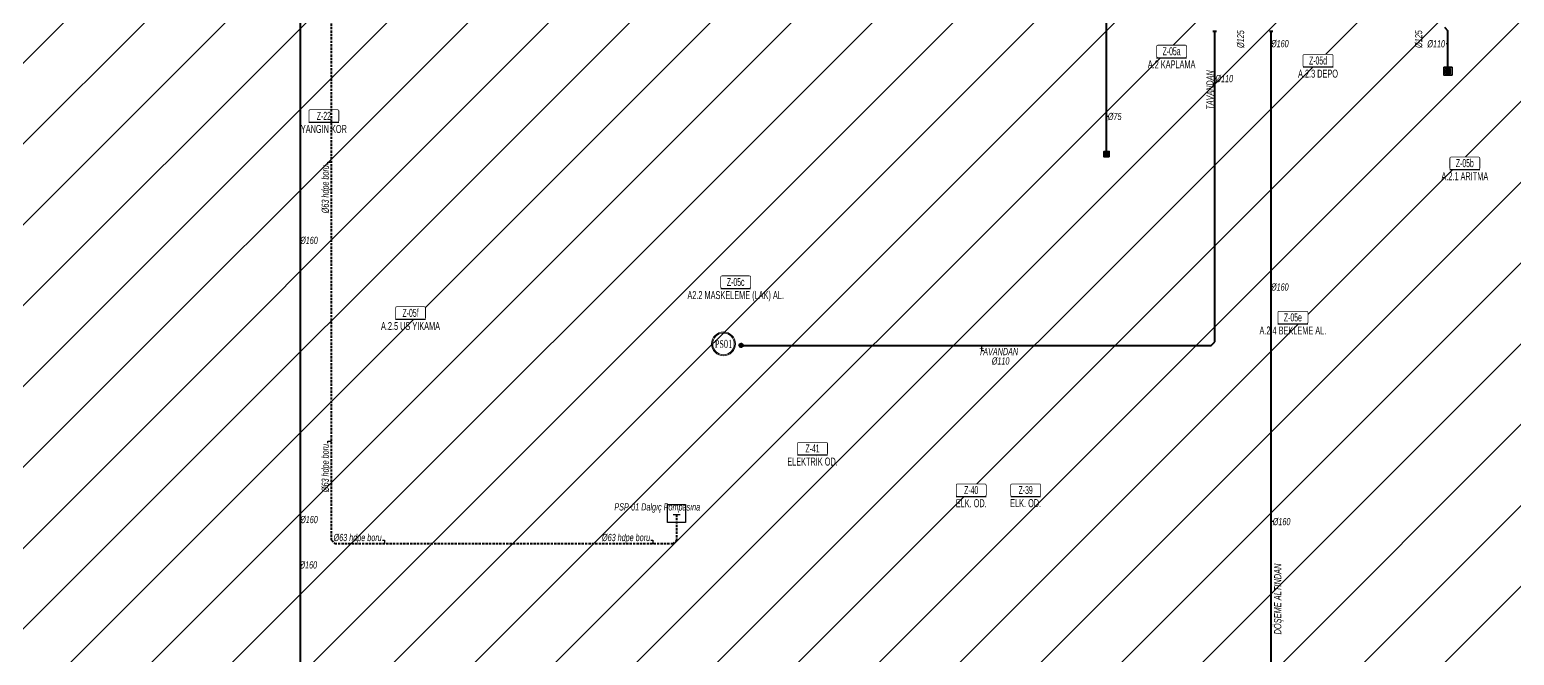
# Model space of a CAD drawing. Header units: centimetres. Extents: x 372964 to 529194, y 28783 to 59011.
# Drawn here: x 483143 to 487266, y 54693 to 56431 of the extents above; entities that cross this region are included whole.
import ezdxf
from ezdxf.enums import TextEntityAlignment as Align

# ---------------------------------------------------------------- set-up
doc = ezdxf.new("R2010")
doc.units = ezdxf.units.CM
doc.linetypes.add('DASHED2', pattern=[9.525, 6.35, -3.175])
doc.layers.get('0').update_dxf_attribs({"lineweight": 9})
for name, color, linetype in [('-M-MAHAL-DEBILER', 7, 'Continuous'), ('-M-MAHAL-ETIKET-NOT', 7, 'Continuous'), ('-M-MAHAL-ETIKET-NOTM', 7, 'Continuous'), ('-M-MAHAL-ETK-', 7, 'Continuous'), ('-M-MAHAL-HAVA-DEGISIM', 7, 'Continuous'), ('-M-MAHAL-NO', 7, 'Continuous'), ('-M-MAHAL-NOM', 7, 'Continuous')]:
    doc.layers.add(name, color=color, linetype=linetype)
for name, color, linetype, lineweight in [('0-KRCN-SHT-PİSSU-BORU', 220, 'PISSU_LINE50', 40), ('0-KRCN-SHT-SÜZGEÇBANYO', 171, 'Continuous', 35), ('0-KRCN-SHT-YAZI-KOLADI-PİSSU', 1, 'Continuous', 35), ('0-KRCN-SHT-YAZI-ÇAP-PİSSU', 41, 'Continuous', 30), ('0-MEK-IST-06CIHAZ', 32, 'Continuous', 30)]:
    doc.layers.add(name, color=color, linetype=linetype, lineweight=lineweight)
doc.styles.add('-M-ISSO-TEXT-TTF', font='ARIALN.TTF')
doc.styles.add('-M-MHLETK-NOT', font='romans.shx', dxfattribs={"width": 0.7})
doc.styles.add('-M-MHLETK-TEXT', font='ARIALN.TTF', dxfattribs={"width": 0.7})
doc.styles.add('MUF', font='isocpeur.ttf')
doc.styles.add('YAZI', font='times.ttf')
doc.styles.add('ÇAP-2', font='ARIALNBI.TTF')
doc.linetypes.add('PISSU_LINE50', pattern='A,50,-10,["C",MUF,S=10,R=0,X=1,Y=-5],0', length=60)

# ---------------------------------------------------------------- blocks, each defined once
blk = doc.blocks.new('M-MHLETK-YNG')
at = {"layer": '-M-MAHAL-ETIKET-NOTM', "color": 3, "style": '-M-ISSO-TEXT-TTF', "width": 0.8, "flags": 8}
blk.add_attdef('MAH-ADI2', text='', height=1.11, dxfattribs=at).set_placement((0, -2.55), align=Align.MIDDLE_CENTER)
at = {"layer": '-M-MAHAL-HAVA-DEGISIM', "style": '-M-MHLETK-NOT', "width": 0.5, "flags": 8}
blk.add_attdef('HAVADEG', text='', height=0.6, dxfattribs=at).set_placement((0, 3.61), align=Align.MIDDLE_CENTER)
blk.add_wipeout([(-2.08, 1.74), (2.08, 1.74), (2.08, 0), (-2.08, 0)]).dxf.layer = '-M-MAHAL-ETK-'
at = {"layer": '-M-MAHAL-ETK-', "color": 0}
for p, q in [((-2.08, 0), (2.08, 0)), ((-1.16, 0), (-1.16, 0))]:
    blk.add_line(p, q, dxfattribs=at)
blk.add_lwpolyline([(-1.88, 1.74, 0.1, 0.1, 0), (1.88, 1.74, 0.1, 0.1, -0.414214), (2.08, 1.54, 0.1, 0.1, 0), (2.08, 0.2, 0.1, 0.1, -0.414214), (1.88, 0, 0.1, 0.1, 0), (-1.88, 0, 0.1, 0.1, -0.414214), (-2.08, 0.2, 0.1, 0.1, 0), (-2.08, 1.54, 0.1, 0.1, -0.414214)], format="xyseb", close=True, dxfattribs=at)
at = {"layer": '-M-MAHAL-DEBILER', "color": 4, "style": '-M-MHLETK-NOT', "width": 0.5, "flags": 8}
blk.add_attdef('DEBIS', text='', height=0.4, dxfattribs=at).set_placement((-2.17, 2.15), align=Align.MIDDLE_CENTER)
at = {"layer": '-M-MAHAL-DEBILER', "color": 191, "style": '-M-MHLETK-NOT', "width": 0.5, "flags": 8}
blk.add_attdef('DEBIR', text='', height=0.4, dxfattribs=at).set_placement((-1.61, 2.15), align=Align.MIDDLE_CENTER)
at = {"layer": '-M-MAHAL-DEBILER', "color": 31, "style": '-M-MHLETK-NOT', "width": 0.5, "flags": 8}
blk.add_attdef('DEBIF', text='', height=0.4, dxfattribs=at).set_placement((1.59, 2.15), align=Align.MIDDLE_CENTER)
at = {"layer": '-M-MAHAL-DEBILER', "color": 1, "style": '-M-MHLETK-NOT', "width": 0.5, "flags": 8}
blk.add_attdef('DEBIE', text='', height=0.4, dxfattribs=at).set_placement((2.32, 2.15), align=Align.MIDDLE_CENTER)
at = {"layer": '-M-MAHAL-ETIKET-NOT', "color": 3}
for tag, height, style, width, flags, p in [('KIS', 0.04, '-M-MHLETK-NOT', 0.5, 9, (-2.59, 1.62)), ('ALAN', 0.04, '-M-MHLETK-NOT', 0.5, 9, (-2.58, 1.56)), ('RH', 0.04, '-M-MHLETK-NOT', 0.5, 9, (-2.39, 1.62)), ('YUKSEKLIK', 0.04, '-M-MHLETK-NOT', 0.5, 9, (-2.32, 1.56)), ('YAZ', 0.04, '-M-MHLETK-NOT', 0.5, 9, (-2.18, 1.62)), ('MAH-ADI', 1.11, '-M-ISSO-TEXT-TTF', 0.8, 8, (0, -0.93))]:
    blk.add_attdef(tag, text='', height=height, dxfattribs=dict(at, style=style, width=width, flags=flags)).set_placement(p, align=Align.MIDDLE_CENTER)
at = {"layer": '-M-MAHAL-ETIKET-NOT', "color": 3, "style": '-M-MHLETK-NOT', "width": 0.5, "flags": 9}
for tag, p, height in [('HL', (-2.62, 1.49), 0.0286), ('KLKTR', (-2.62, 1.42), 0.04), ('RDY-BOY1', (-2.61, 1.37), 0.0286), ('RDY-BOY2', (-2.61, 1.32), 0.0286), ('RDY-BOY3', (-2.61, 1.27), 0.0286), ('RDY-BOY4', (-2.61, 1.22), 0.0286), ('KON-BOY1', (-2.61, 1.14), 0.0286), ('KON-BOY2', (-2.61, 1.09), 0.0286), ('KON-BOY3', (-2.61, 1.04), 0.0286), ('FCU-TIP1', (-2.61, 0.96), 0.0286), ('FCU-TIP2', (-2.61, 0.91), 0.0286), ('FCU-TIP3', (-2.61, 0.86), 0.0286), ('VRV-TIP1', (-2.61, 0.76), 0.0286), ('VRV-TIP2', (-2.61, 0.71), 0.0286), ('HLA', (-2.52, 1.49), 0.0286), ('FCU-ADET1', (-2.52, 0.96), 0.0286), ('FCU-ADET2', (-2.52, 0.91), 0.0286), ('FCU-ADET3', (-2.52, 0.86), 0.0286), ('VRV-ADET1', (-2.52, 0.76), 0.0286), ('VRV-ADET2', (-2.52, 0.71), 0.0286), ('RDY-TIP1', (-2.5, 1.37), 0.0286), ('RDY-TIP2', (-2.5, 1.32), 0.0286), ('RDY-TIP3', (-2.5, 1.27), 0.0286), ('RDY-TIP4', (-2.5, 1.22), 0.0286), ('KON-TIP1', (-2.5, 1.14), 0.0286), ('KON-TIP2', (-2.5, 1.09), 0.0286), ('KON-TIP3', (-2.5, 1.04), 0.0286), ('FCU-KAP1', (-2.4, 0.96), 0.0286), ('FCU-KAP2', (-2.4, 0.91), 0.0286), ('FCU-KAP3', (-2.4, 0.86), 0.0286), ('VRV-KAP1', (-2.4, 0.76), 0.0286), ('VRV-KAP2', (-2.4, 0.71), 0.0286), ('RDY-ADET1', (-2.39, 1.37), 0.0286), ('RDY-ADET2', (-2.39, 1.32), 0.0286), ('RDY-ADET3', (-2.39, 1.27), 0.0286), ('RDY-ADET4', (-2.39, 1.22), 0.0286), ('KON-ADET1', (-2.39, 1.14), 0.0286), ('KON-ADET2', (-2.39, 1.09), 0.0286), ('KON-ADET3', (-2.39, 1.04), 0.0286), ('FCU-DUY1', (-2.27, 0.96), 0.0286), ('FCU-DUY2', (-2.27, 0.91), 0.0286), ('FCU-DUY3', (-2.27, 0.86), 0.0286), ('VRV-DUY1', (-2.27, 0.76), 0.0286), ('VRV-DUY2', (-2.27, 0.71), 0.0286), ('RDY-ISI1', (-2.27, 1.37), 0.0286), ('RDY-ISI2', (-2.27, 1.32), 0.0286), ('RDY-ISI3', (-2.27, 1.27), 0.0286), ('RDY-ISI4', (-2.27, 1.22), 0.0286), ('KON-ISI1', (-2.27, 1.14), 0.0286), ('KON-ISI2', (-2.27, 1.09), 0.0286), ('KON-ISI3', (-2.27, 1.04), 0.0286), ('SHG', (-2.23, 1.49), 0.0286), ('AHU', (-2.23, 1.44), 0.0286), ('FCU-SOG1', (-2.15, 0.96), 0.0286), ('FCU-SOG2', (-2.15, 0.91), 0.0286), ('FCU-SOG3', (-2.15, 0.86), 0.0286), ('VRV-SOG1', (-2.15, 0.76), 0.0286), ('VRV-SOG2', (-2.15, 0.71), 0.0286), ('LHG', (-2.13, 1.49), 0.0286), ('RDY-BNP1', (-2.1, 1.37), 0.0286), ('RDY-BNP2', (-2.1, 1.32), 0.0286), ('RDY-BNP3', (-2.1, 1.27), 0.0286), ('RDY-BNP4', (-2.1, 1.22), 0.0286), ('KON-BNP1', (-2.1, 1.14), 0.0286), ('KON-BNP2', (-2.1, 1.09), 0.0286), ('KON-BNP3', (-2.1, 1.04), 0.0286), ('HG', (-2.04, 1.49), 0.0286), ('FCU-ISI1', (-2.04, 0.96), 0.0286), ('FCU-ISI2', (-2.04, 0.91), 0.0286), ('FCU-ISI3', (-2.04, 0.86), 0.0286), ('VRV-ISI1', (-2.04, 0.76), 0.0286), ('VRV-ISI2', (-2.04, 0.71), 0.0286), ('HGA', (-1.96, 1.49), 0.0286), ('EF', (-1.96, 1.44), 0.0286), ('RDY-BNK1', (-1.96, 1.37), 0.0286), ('RDY-BNK2', (-1.96, 1.32), 0.0286), ('RDY-BNK3', (-1.96, 1.27), 0.0286), ('RDY-BNK4', (-1.96, 1.22), 0.0286), ('KON-BNK1', (-1.96, 1.14), 0.0286), ('KON-BNK2', (-1.96, 1.09), 0.0286), ('KON-BNK3', (-1.96, 1.04), 0.0286), ('FCU-DEBI1', (-1.95, 0.96), 0.0286), ('FCU-DEBI2', (-1.95, 0.91), 0.0286), ('FCU-DEBI3', (-1.95, 0.86), 0.0286), ('VRV-DEBI1', (-1.95, 0.76), 0.0286), ('VRV-DEBI2', (-1.95, 0.71), 0.0286), ('FCU-BNP1', (-1.83, 0.96), 0.0286), ('FCU-BNP2', (-1.83, 0.91), 0.0286), ('FCU-BNP3', (-1.83, 0.86), 0.0286), ('VRV-BNP1', (-1.83, 0.76), 0.0286), ('VRV-BNP2', (-1.83, 0.71), 0.0286), ('FCU-BNK1', (-1.61, 0.96), 0.0286), ('FCU-BNK2', (-1.61, 0.91), 0.0286), ('FCU-BNK3', (-1.61, 0.86), 0.0286), ('VRV-BNK1', (-1.61, 0.76), 0.0286), ('VRV-BNK2', (-1.61, 0.71), 0.0286)]:
    blk.add_attdef(tag, p, '', height=height, dxfattribs=at)
at = {"layer": '-M-MAHAL-HAVA-DEGISIM', "style": '-M-MHLETK-NOT', "width": 0.5, "flags": 8}
blk.add_attdef('HAVA', text='', height=0.6, dxfattribs=at).set_placement((0, 2.4), align=Align.MIDDLE_CENTER)
at = {"layer": '-M-MAHAL-NO', "color": 7, "style": '-M-MHLETK-TEXT', "width": 0.6, "flags": 8}
blk.add_attdef('MAH-NO', text='', height=1.11, dxfattribs=at).set_placement((0, 0.89), align=Align.MIDDLE_CENTER)
at = {"layer": '-M-MAHAL-NOM', "color": 7, "style": '-M-MHLETK-TEXT', "width": 0.6, "flags": 8}
blk.add_attdef('MAH-NOM', text='', height=1.11, dxfattribs=at).set_placement((0, 0.89), align=Align.MIDDLE_CENTER)
blk = doc.blocks.new('0-MEK-SHT-SÜZGEÇ BANYO-1')
at = {"layer": '0-KRCN-SHT-SÜZGEÇBANYO', "color": 120, "lineweight": 20}
for p, q in [((-5, -4.5), (5, -4.5)), ((-5, -6.5), (5, -6.5)), ((-5, -8.5), (5, -8.5)), ((-5, -10.5), (5, -10.5))]:
    blk.add_line(p, q, dxfattribs=at)
at = {"layer": '0-KRCN-SHT-SÜZGEÇBANYO'}
blk.add_lwpolyline([(-7.5, 0), (7.5, 0), (7.5, -15), (-7.5, -15)], close=True, dxfattribs=at)
at = {"layer": '0-KRCN-SHT-SÜZGEÇBANYO', "color": 120, "lineweight": 20}
blk.add_lwpolyline([(-5, -2.5), (5, -2.5), (5, -12.5), (-5, -12.5)], close=True, dxfattribs=at)
at = {"layer": '0-KRCN-SHT-SÜZGEÇBANYO'}
blk.add_circle((0, -7.5), 3.5, dxfattribs=at)
blk = doc.blocks.new('A$C354C280E')
at = {"layer": '0-KRCN-SHT-YAZI-KOLADI-PİSSU', "color": 6, "lineweight": 20}
for radius in [22, 20]:
    blk.add_circle((0, 0), radius, dxfattribs=at)
at = {"layer": '0-KRCN-SHT-YAZI-KOLADI-PİSSU', "color": 6, "style": 'YAZI', "width": 0.7}
blk.add_text('PS', height=14, rotation=360, dxfattribs=at).set_placement((0.6, 0), align=Align.MIDDLE_RIGHT)
blk.add_attdef('99', text='', height=14, rotation=360, dxfattribs=at).set_placement((0.6, 0), align=Align.MIDDLE_LEFT)

msp = doc.modelspace()

# ---------------------------------------------------------------- hatches: boundary and pattern name
h = msp.add_hatch()
h.set_pattern_fill('ANSI31', color=8, scale=50, style=0)
h.paths.add_polyline_path([(475400, 51640), (498580, 51640), (498580, 57840), (475400, 57840)])
at = {"layer": '0-KRCN-SHT-PİSSU-BORU'}
h = msp.add_hatch(dxfattribs=at)
h.set_pattern_fill('ANSI37', color=256, scale=0.2, angle=180)
h.set_pattern_definition([(45, (481741.44084, 63959.4556), (-0.449012806, 0.449012806), []), (135, (481741.44084, 63959.4556), (-0.449012806, -0.449012806), [])])
h.paths.add_polyline_path([(485121.685, 55554.319, 1), (485115.685, 55554.319, 1)])
h.paths.add_polyline_path([(485123.685, 55554.319, 1), (485113.685, 55554.319, 1)])

# ---------------------------------------------------------------- linework, layer by layer
for p, q in [((486133.59, 56085.262), (486133.59, 56622.53)), ((486433.915, 55564.319), (486433.915, 56426.483)), ((485123.685, 55554.319), (486423.915, 55554.319)), ((486423.915, 55554.319), (486433.915, 55564.319))]:
    msp.add_line(p, q, dxfattribs=at)
at = {"layer": '0-KRCN-SHT-PİSSU-BORU', "color": 3}
msp.add_line((487071.557, 56437.954), (487081.557, 56427.954), dxfattribs=at)
at = {"layer": '0-KRCN-SHT-PİSSU-BORU', "color": 4}
for p, q in [((486428.915, 56426.483), (486438.915, 56426.483)), ((486585.572, 56426.483), (486595.572, 56426.483))]:
    msp.add_line(p, q, dxfattribs=at)
at = {"layer": '0-KRCN-SHT-PİSSU-BORU', "color": 2}
msp.add_line((487081.557, 56326.872), (487081.557, 56427.954), dxfattribs=at)
at = {"layer": '0-KRCN-SHT-PİSSU-BORU', "color": 1, "linetype": 'DASHED2'}
for p, q in [((484939.746, 55084.439), (484939.746, 55013.002)), ((483981.5, 55013.002), (483991.5, 55003.002)), ((484929.746, 55003.002), (483991.5, 55003.002)), ((484929.746, 55003.002), (484939.746, 55013.002))]:
    msp.add_line(p, q, dxfattribs=at)
at = {"layer": '0-KRCN-SHT-PİSSU-BORU'}
for radius in [5, 3]:
    msp.add_circle((485118.685, 55554.319), radius, dxfattribs=at)
at = {"layer": '0-KRCN-SHT-YAZI-ÇAP-PİSSU', "linetype": 'Continuous'}
for p, q in [((486595.928, 56392.463), (486590.582, 56392.463)), ((487081.557, 56391.495), (487076.211, 56391.495)), ((486439.262, 56295.497), (486433.915, 56295.497)), ((486138.936, 56190.066), (486133.59, 56190.066)), ((483971.377, 56056.884), (483971.377, 56062.769)), ((483971.377, 56062.769), (483981.5, 56062.769)), ((483900.185, 55845.668), (483894.839, 55845.668)), ((486595.928, 55716.496), (486590.582, 55716.496)), ((485787.359, 55539.428), (485787.359, 55554.319)), ((485792.706, 55539.428), (485787.359, 55539.428)), ((483971.377, 55282.458), (483971.377, 55288.343)), ((483971.377, 55288.343), (483981.5, 55288.343)), ((483900.185, 55070.256), (483894.839, 55070.256)), ((486595.928, 55065.039), (486590.582, 55065.039)), ((484122.8, 55013.125), (484128.684, 55013.125)), ((484128.684, 55013.125), (484128.684, 55003.002)), ((484868.203, 55013.125), (484874.088, 55013.125)), ((484874.088, 55013.125), (484874.088, 55003.002)), ((483900.023, 54944.553), (483894.839, 54944.553))]:
    msp.add_line(p, q, dxfattribs=at)
at = {"layer": '0-KRCN-SHT-YAZI-ÇAP-PİSSU', "color": 3, "linetype": 'Continuous'}
msp.add_line((484929.746, 55084.439), (484949.746, 55084.439), dxfattribs=at)
at = {"layer": '0-MEK-IST-06CIHAZ'}
msp.add_lwpolyline([(484914.746, 55112.563), (484964.746, 55112.563), (484964.746, 55062.563), (484914.746, 55062.563)], close=True, dxfattribs=at)

# ---------------------------------------------------------------- block references
at = {"layer": '0-KRCN-SHT-SÜZGEÇBANYO', "xscale": -1.5, "yscale": 1.5, "zscale": 1.5, "rotation": 270}
msp.add_blockref('0-MEK-SHT-SÜZGEÇ BANYO-1', (487092.807, 56315.622), dxfattribs=at)
at = {"layer": '0-KRCN-SHT-SÜZGEÇBANYO', "xscale": -1, "rotation": 270}
msp.add_blockref('0-MEK-SHT-SÜZGEÇ BANYO-1', (486141.09, 56085.262), dxfattribs=at)
at = {"layer": '0-KRCN-SHT-YAZI-KOLADI-PİSSU', "color": 6, "lineweight": 20}
ref = msp.add_blockref('A$C354C280E', (485069.891, 55558.386), dxfattribs=dict(at, xscale=1.5, yscale=1.5, zscale=1.5))
ref.add_attrib('99', '01', dxfattribs={"color": 6, "height": 22.5, "style": 'YAZI', "width": 0.7}).set_placement((485070.795, 55558.386), align=Align.MIDDLE_LEFT)

# ---------------------------------------------------------------- texts
at = {"layer": '0-KRCN-SHT-YAZI-ÇAP-PİSSU', "linetype": 'Continuous', "style": 'ÇAP-2', "width": 0.7}
for s, p in [('%%C125', (486505.616, 56429.371)), ('%%C125', (486999.968, 56429.371)), ('TAVANDAN', (486420.707, 56318.101)), ('%%C63 hdpe boru', (483963.902, 56054.831)), ('%%C63 hdpe boru', (483963.902, 55280.405))]:
    msp.add_text(s, height=20, rotation=90, dxfattribs=at).set_placement(p, align=Align.MIDDLE_RIGHT)
for s, p in [('%%C160', (486639.139, 56392.255)), ('%%C110', (487073.436, 56391.823)), ('%%C110', (486484.979, 56295.245)), ('%%C75', (486175.092, 56190.02)), ('%%C160', (483943.321, 55845.876)), ('%%C160', (486639.139, 55716.288)), ('TAVANDAN', (485887.959, 55536.887)), ('%%C110', (485863.885, 55510.927)), ('%%C160', (483943.321, 55070.464)), ('%%C160', (486644.139, 55064.831)), ('%%C63 hdpe boru', (484120.747, 55020.601)), ('%%C63 hdpe boru', (484866.15, 55020.601)), ('%%C160', (483941.409, 54944.52))]:
    msp.add_text(s, height=20, dxfattribs=at).set_placement(p, align=Align.MIDDLE_RIGHT)
at = {"layer": '0-KRCN-SHT-YAZI-ÇAP-PİSSU', "color": 3, "linetype": 'Continuous', "style": 'ÇAP-2', "width": 0.7}
msp.add_text('PSP-01 Dalgıç Pompasına', height=20, dxfattribs=at).set_placement((485004.959, 55105.633), align=Align.MIDDLE_RIGHT)
at = {"layer": '0-KRCN-SHT-YAZI-ÇAP-PİSSU', "linetype": 'Continuous', "style": 'ÇAP-2', "width": 0.9}
msp.add_text('DÖŞEME ALTINDAN', height=20, rotation=90, dxfattribs=at).set_placement((486608.743, 54751.225, -0.458), align=Align.MIDDLE_LEFT)

# ---------------------------------------------------------------- next in the draw order: block references
at = {"layer": '-M-MAHAL-ETK-', "xscale": 20, "yscale": 20, "zscale": 20}
for p, values in [((486314.189, 56353.271), {'MAH-NO': 'Z-05a', 'MAH-ADI': 'A.2 KAPLAMA'}), ((486720.783, 56327.541), {'MAH-NO': 'Z-05d', 'MAH-ADI': 'A.2.3 DEPO'}), ((483960.123, 56173.891), {'MAH-NO': 'Z-22', 'MAH-ADI': 'YANGIN KOR'}), ((487128.433, 56042.563), {'MAH-NO': 'Z-05b', 'MAH-ADI': 'A.2.1 ARITMA'}), ((485103.693, 55712.53), {'MAH-NO': 'Z-05c', 'MAH-ADI': 'A2.2 MASKELEME (LAK) AL.'}), ((484200.755, 55626.638), {'MAH-NO': 'Z-05f', 'MAH-ADI': 'A.2.5 US YIKAMA'}), ((486651.005, 55614.138), {'MAH-NO': 'Z-05e', 'MAH-ADI': 'A.2.4 BEKLEME AL.'}), ((485317.059, 55250.063), {'MAH-NO': 'Z-41', 'MAH-ADI': 'ELEKTRİK OD.'}), ((485757.73, 55134.529), {'MAH-NO': 'Z-40', 'MAH-ADI': 'ELK. OD.'}), ((485908.968, 55134.646), {'MAH-NO': 'Z-39', 'MAH-ADI': 'ELK. OD.'})]:
    msp.add_blockref('M-MHLETK-YNG', p, dxfattribs=at).add_auto_attribs(values)

# ---------------------------------------------------------------- next in the draw order: linework, layer by layer
at = {"layer": '0-KRCN-SHT-PİSSU-BORU', "color": 1, "linetype": 'DASHED2'}
msp.add_line((483981.5, 55013.002), (483981.5, 57663.35), dxfattribs=at)
at = {"layer": '0-KRCN-SHT-PİSSU-BORU'}
for p, q in [((483894.839, 53451.63), (483894.839, 56578.929)), ((486590.572, 54342.563), (486590.572, 56426.483))]:
    msp.add_line(p, q, dxfattribs=at)

doc.saveas('drawing.dxf')
